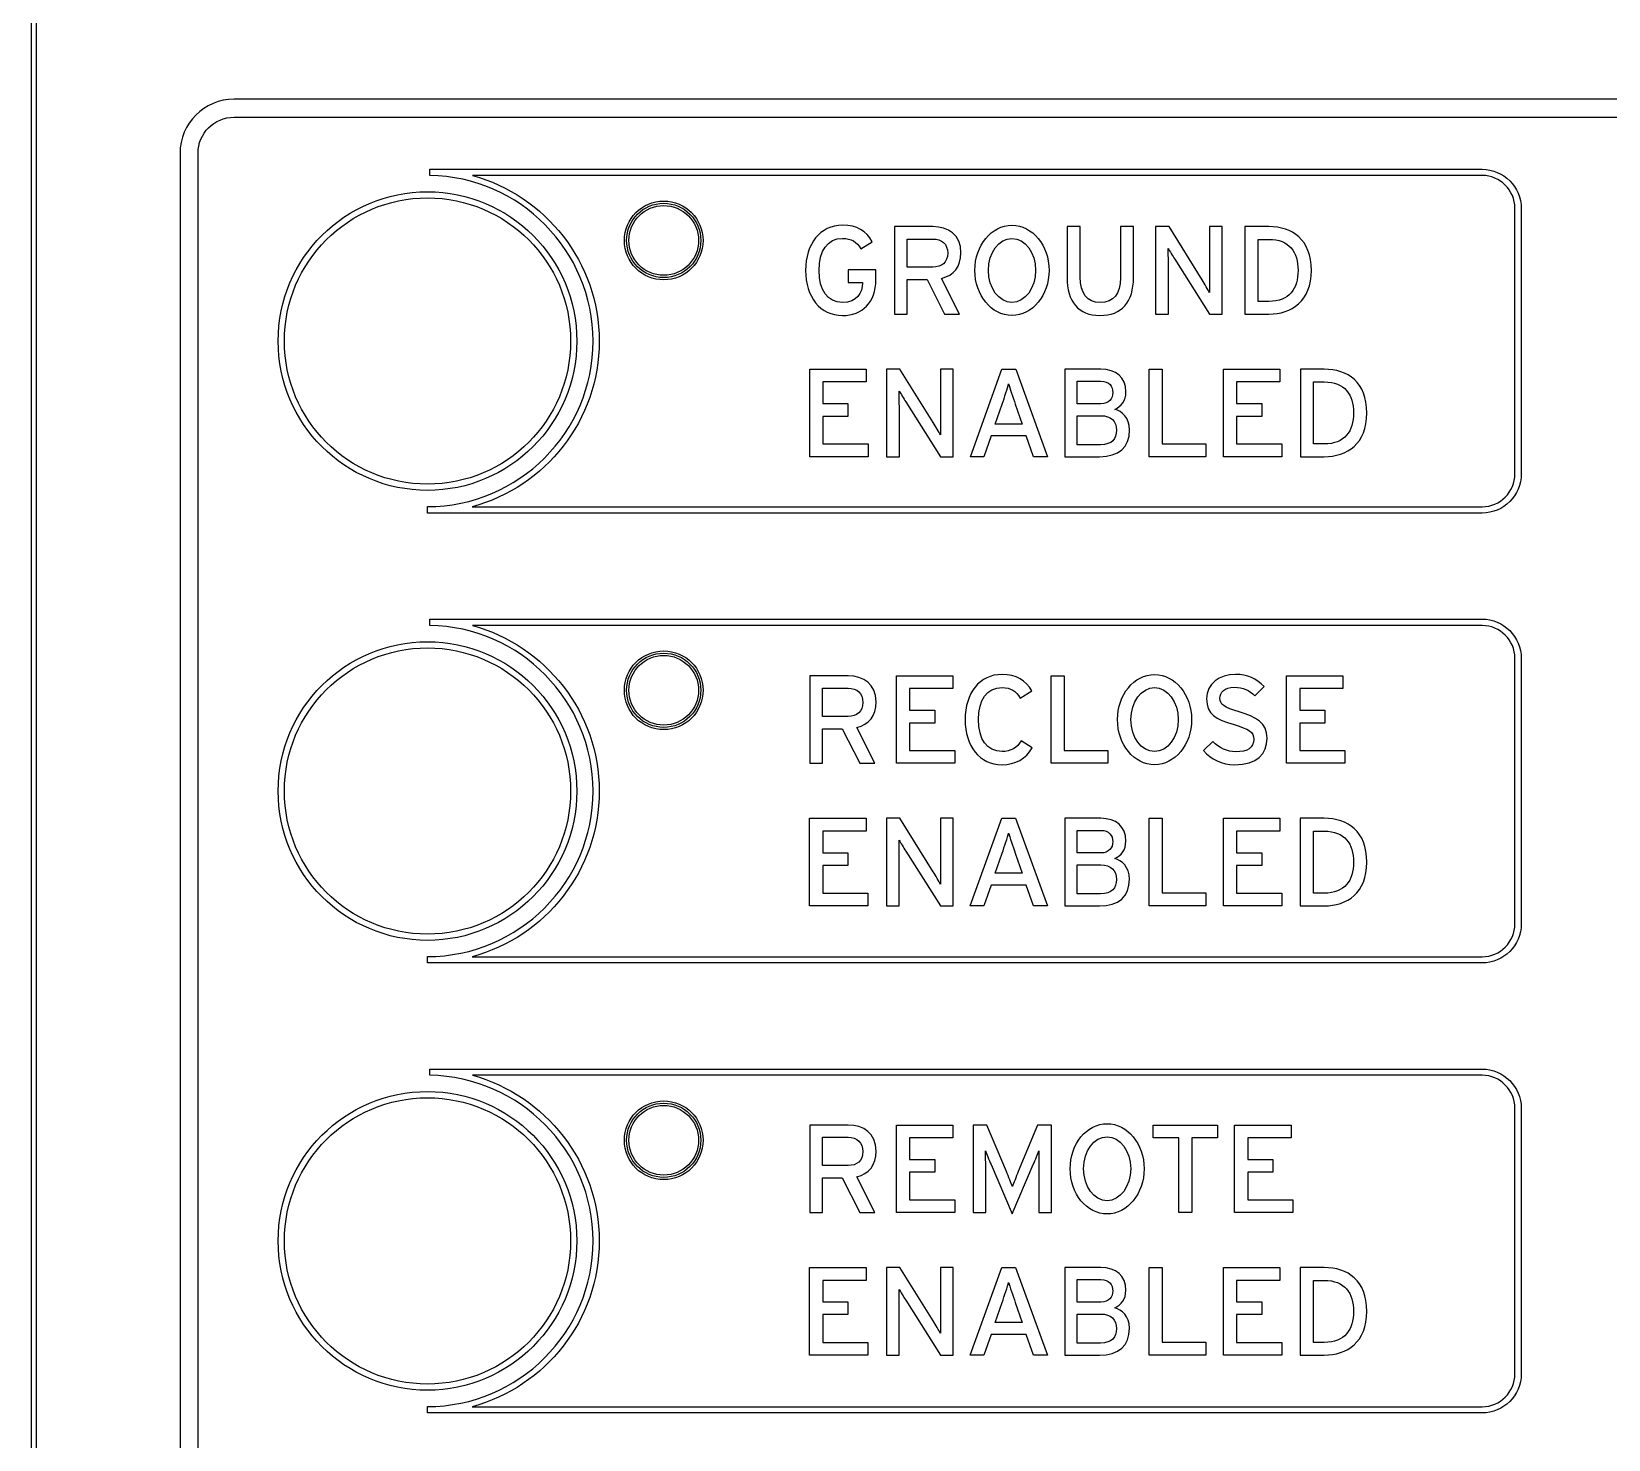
# Model space of a CAD drawing. Extents: x 5.5 to 12.5, y 5.1 to 18.5.
# Drawn here: x 5.5 to 9.005, y 8.253 to 11.382 of the extents above; entities that cross this region are included whole.
import ezdxf

# ---------------------------------------------------------------- set-up
doc = ezdxf.new("R2010")
doc.units = 0
doc.header["$MEASUREMENT"] = 0
doc.layers.get('0').update_dxf_attribs({"linetype": 'CONTINUOUS'})

# ---------------------------------------------------------------- blocks, each defined once
blk = doc.blocks.new('AI9-BLK20')
at = {"color": 7}
for centre, major_axis, ratio in [((-0.0997, 0), (0, -0.1003), 0.821306), ((-0.0997, -0.0002), (0, 0.0711), 0.738503)]:
    blk.add_ellipse(centre, major_axis=major_axis, ratio=ratio, dxfattribs=at)
for points, knots in [([(-0.4761, -0.1003), (-0.5264, -0.1003), (-0.5584, -0.0589), (-0.5584, 0), (-0.5584, 0.0589), (-0.5264, 0.1003), (-0.4761, 0.1003), (-0.4446, 0.1003), (-0.4234, 0.0875), (-0.4101, 0.0637), (-0.4101, 0.0637), (-0.4356, 0.0479), (-0.4356, 0.0479), (-0.4456, 0.0637), (-0.4561, 0.071), (-0.4761, 0.071), (-0.51, 0.071), (-0.5286, 0.0434), (-0.5286, 0), (-0.5286, -0.0438), (-0.51, -0.0713), (-0.4761, -0.0713), (-0.4446, -0.0713), (-0.432, -0.0503), (-0.432, -0.0276), (-0.432, -0.0276), (-0.432, -0.0269), (-0.432, -0.0269), (-0.432, -0.0269), (-0.4637, -0.0269), (-0.4637, -0.0269), (-0.4637, -0.0269), (-0.4637, 0.0014), (-0.4637, 0.0014), (-0.4637, 0.0014), (-0.4022, 0.0014), (-0.4022, 0.0014), (-0.4022, 0.0014), (-0.4022, -0.021), (-0.4022, -0.021), (-0.4022, -0.0713), (-0.4329, -0.1003), (-0.4761, -0.1003)], [0, 0, 0, 0, 1, 1, 1, 2, 2, 2, 3, 3, 3, 4, 4, 4, 5, 5, 5, 6, 6, 6, 7, 7, 7, 8, 8, 8, 9, 9, 9, 10, 10, 10, 11, 11, 11, 12, 12, 12, 13, 13, 13, 14, 14, 14, 14]), ([(-0.256, -0.0179), (-0.256, -0.0179), (-0.2162, -0.0972), (-0.2162, -0.0972), (-0.2162, -0.0972), (-0.2498, -0.0972), (-0.2498, -0.0972), (-0.2498, -0.0972), (-0.2884, -0.0203), (-0.2884, -0.0203), (-0.2884, -0.0203), (-0.3323, -0.0203), (-0.3323, -0.0203), (-0.3323, -0.0203), (-0.3323, -0.0972), (-0.3323, -0.0972), (-0.3323, -0.0972), (-0.3609, -0.0972), (-0.3609, -0.0972), (-0.3609, -0.0972), (-0.3609, 0.0972), (-0.3609, 0.0972), (-0.3609, 0.0972), (-0.2756, 0.0972), (-0.2756, 0.0972), (-0.2417, 0.0972), (-0.2131, 0.0792), (-0.2131, 0.0393), (-0.2131, 0.0079), (-0.2294, -0.011), (-0.256, -0.0179)], [0, 0, 0, 0, 1, 1, 1, 2, 2, 2, 3, 3, 3, 4, 4, 4, 5, 5, 5, 6, 6, 6, 7, 7, 7, 8, 8, 8, 9, 9, 9, 10, 10, 10, 10]), ([(0.0958, -0.1003), (0.0477, -0.1003), (0.0227, -0.0692), (0.0227, -0.0155), (0.0227, -0.0155), (0.0227, 0.0972), (0.0227, 0.0972), (0.0227, 0.0972), (0.0518, 0.0972), (0.0518, 0.0972), (0.0518, 0.0972), (0.0518, -0.0148), (0.0518, -0.0148), (0.0518, -0.0513), (0.0672, -0.0713), (0.0963, -0.0713), (0.127, -0.0713), (0.1412, -0.0524), (0.1412, -0.0169), (0.1412, -0.0169), (0.1412, 0.0972), (0.1412, 0.0972), (0.1412, 0.0972), (0.1705, 0.0972), (0.1705, 0.0972), (0.1705, 0.0972), (0.1705, -0.0162), (0.1705, -0.0162), (0.1705, -0.0706), (0.1442, -0.1003), (0.0958, -0.1003)], [0, 0, 0, 0, 1, 1, 1, 2, 2, 2, 3, 3, 3, 4, 4, 4, 5, 5, 5, 6, 6, 6, 7, 7, 7, 8, 8, 8, 9, 9, 9, 10, 10, 10, 10]), ([(0.3397, -0.0972), (0.3397, -0.0972), (0.2622, 0.0248), (0.2622, 0.0248), (0.2573, 0.032), (0.2508, 0.0434), (0.2477, 0.0486), (0.2477, 0.0413), (0.248, 0.0145), (0.248, 0.0034), (0.248, 0.0034), (0.248, -0.0972), (0.248, -0.0972), (0.248, -0.0972), (0.2196, -0.0972), (0.2196, -0.0972), (0.2196, -0.0972), (0.2196, 0.0972), (0.2196, 0.0972), (0.2196, 0.0972), (0.2494, 0.0972), (0.2494, 0.0972), (0.2494, 0.0972), (0.3233, -0.0214), (0.3233, -0.0214), (0.3283, -0.0296), (0.3366, -0.0441), (0.3393, -0.0489), (0.3393, -0.0417), (0.3392, -0.0138), (0.3392, -0.0031), (0.3392, -0.0031), (0.3392, 0.0972), (0.3392, 0.0972), (0.3392, 0.0972), (0.3674, 0.0972), (0.3674, 0.0972), (0.3674, 0.0972), (0.3674, -0.0972), (0.3674, -0.0972), (0.3674, -0.0972), (0.3397, -0.0972), (0.3397, -0.0972)], [0, 0, 0, 0, 1, 1, 1, 2, 2, 2, 3, 3, 3, 4, 4, 4, 5, 5, 5, 6, 6, 6, 7, 7, 7, 8, 8, 8, 9, 9, 9, 10, 10, 10, 11, 11, 11, 12, 12, 12, 13, 13, 13, 14, 14, 14, 14]), ([(0.4711, -0.0972), (0.4711, -0.0972), (0.4181, -0.0972), (0.4181, -0.0972), (0.4181, -0.0972), (0.4181, 0.0972), (0.4181, 0.0972), (0.4181, 0.0972), (0.4711, 0.0972), (0.4711, 0.0972), (0.5233, 0.0972), (0.5657, 0.0686), (0.5657, 0), (0.5657, -0.0686), (0.5219, -0.0972), (0.4711, -0.0972)], [0, 0, 0, 0, 1, 1, 1, 2, 2, 2, 3, 3, 3, 4, 4, 4, 5, 5, 5, 5]), ([(-0.2756, 0.0696), (-0.2756, 0.0696), (-0.3323, 0.0696), (-0.3323, 0.0696), (-0.3323, 0.0696), (-0.3323, 0.0072), (-0.3323, 0.0072), (-0.3323, 0.0072), (-0.2756, 0.0072), (-0.2756, 0.0072), (-0.2561, 0.0072), (-0.2425, 0.0172), (-0.2425, 0.0382), (-0.2425, 0.0586), (-0.256, 0.0696), (-0.2756, 0.0696)], [0, 0, 0, 0, 1, 1, 1, 2, 2, 2, 3, 3, 3, 4, 4, 4, 5, 5, 5, 5]), ([(0.4711, 0.0689), (0.4711, 0.0689), (0.4472, 0.0689), (0.4472, 0.0689), (0.4472, 0.0689), (0.4472, -0.0689), (0.4472, -0.0689), (0.4472, -0.0689), (0.4711, -0.0689), (0.4711, -0.0689), (0.5171, -0.0689), (0.5361, -0.041), (0.5361, 0), (0.5361, 0.0407), (0.5171, 0.0689), (0.4711, 0.0689)], [0, 0, 0, 0, 1, 1, 1, 2, 2, 2, 3, 3, 3, 4, 4, 4, 5, 5, 5, 5])]:
    blk.add_open_spline(points, degree=3, knots=knots, dxfattribs=at)
blk = doc.blocks.new('AI9-BLK19')
at = {"color": 7}
for points in [[(-0.4019, -0.0972), (-0.4019, 0.0972), (-0.2766, 0.0972), (-0.2766, 0.0689), (-0.3728, 0.0689), (-0.3728, 0.0207), (-0.3169, 0.0207), (-0.3169, -0.0076), (-0.3728, -0.0076), (-0.3728, -0.0689), (-0.2725, -0.0689), (-0.2725, -0.0972)], [(-0.0584, -0.0972), (-0.0584, 0.0972), (-0.0291, 0.0972), (-0.0291, -0.0686), (0.0679, -0.0686), (0.0679, -0.0972)], [(0.4653, -0.0972), (0.4653, 0.0972), (0.5905, 0.0972), (0.5905, 0.0689), (0.4944, 0.0689), (0.4944, 0.0207), (0.5504, 0.0207), (0.5504, -0.0076), (0.4944, -0.0076), (0.4944, -0.0689), (0.5948, -0.0689), (0.5948, -0.0972)]]:
    blk.add_lwpolyline(points, close=True, dxfattribs=at)
for major_axis, ratio in [((0, -0.1003), 0.821306), ((0, 0.071), 0.740291)]:
    blk.add_ellipse((0.1717, 0), major_axis=major_axis, ratio=ratio, dxfattribs=at)
for points, knots in [([(-0.4897, -0.0179), (-0.4897, -0.0179), (-0.4499, -0.0972), (-0.4499, -0.0972), (-0.4499, -0.0972), (-0.4835, -0.0972), (-0.4835, -0.0972), (-0.4835, -0.0972), (-0.5223, -0.0203), (-0.5223, -0.0203), (-0.5223, -0.0203), (-0.566, -0.0203), (-0.566, -0.0203), (-0.566, -0.0203), (-0.566, -0.0972), (-0.566, -0.0972), (-0.566, -0.0972), (-0.5948, -0.0972), (-0.5948, -0.0972), (-0.5948, -0.0972), (-0.5948, 0.0972), (-0.5948, 0.0972), (-0.5948, 0.0972), (-0.5094, 0.0972), (-0.5094, 0.0972), (-0.4756, 0.0972), (-0.447, 0.0792), (-0.447, 0.0393), (-0.447, 0.0079), (-0.4634, -0.011), (-0.4897, -0.0179)], [0, 0, 0, 0, 1, 1, 1, 2, 2, 2, 3, 3, 3, 4, 4, 4, 5, 5, 5, 6, 6, 6, 7, 7, 7, 8, 8, 8, 9, 9, 9, 10, 10, 10, 10]), ([(-0.1673, -0.1003), (-0.2176, -0.1003), (-0.2494, -0.0589), (-0.2494, 0), (-0.2494, 0.0589), (-0.2176, 0.1003), (-0.1673, 0.1003), (-0.1356, 0.1003), (-0.1144, 0.0875), (-0.1011, 0.0637), (-0.1011, 0.0637), (-0.127, 0.0479), (-0.127, 0.0479), (-0.1369, 0.0637), (-0.1473, 0.071), (-0.1673, 0.071), (-0.201, 0.071), (-0.2195, 0.0438), (-0.2195, 0), (-0.2195, -0.0438), (-0.201, -0.071), (-0.1673, -0.071), (-0.1469, -0.071), (-0.1344, -0.0627), (-0.1244, -0.0469), (-0.1244, -0.0469), (-0.1003, -0.063), (-0.1003, -0.063), (-0.1142, -0.0868), (-0.1378, -0.1003), (-0.1673, -0.1003)], [0, 0, 0, 0, 1, 1, 1, 2, 2, 2, 3, 3, 3, 4, 4, 4, 5, 5, 5, 6, 6, 6, 7, 7, 7, 8, 8, 8, 9, 9, 9, 10, 10, 10, 10]), ([(0.3497, -0.1003), (0.3214, -0.1003), (0.297, -0.0882), (0.2806, -0.0689), (0.2806, -0.0689), (0.3014, -0.0486), (0.3014, -0.0486), (0.3144, -0.0627), (0.3337, -0.0717), (0.3519, -0.0717), (0.3791, -0.0717), (0.3922, -0.0624), (0.3922, -0.0434), (0.3922, -0.0282), (0.3809, -0.0207), (0.3483, -0.011), (0.3073, 0.001), (0.2875, 0.0114), (0.2875, 0.0462), (0.2875, 0.0796), (0.3159, 0.1003), (0.3517, 0.1003), (0.3781, 0.1003), (0.3981, 0.0906), (0.4153, 0.0737), (0.4153, 0.0737), (0.3948, 0.0531), (0.3948, 0.0531), (0.3826, 0.0655), (0.3686, 0.0717), (0.3495, 0.0717), (0.3266, 0.0717), (0.3169, 0.0606), (0.3169, 0.0475), (0.3169, 0.0338), (0.3259, 0.0272), (0.3595, 0.0172), (0.3977, 0.0055), (0.4217, -0.0065), (0.4217, -0.0413), (0.4217, -0.0765), (0.3995, -0.1003), (0.3497, -0.1003)], [0, 0, 0, 0, 1, 1, 1, 2, 2, 2, 3, 3, 3, 4, 4, 4, 5, 5, 5, 6, 6, 6, 7, 7, 7, 8, 8, 8, 9, 9, 9, 10, 10, 10, 11, 11, 11, 12, 12, 12, 13, 13, 13, 14, 14, 14, 14]), ([(-0.5094, 0.0696), (-0.5094, 0.0696), (-0.566, 0.0696), (-0.566, 0.0696), (-0.566, 0.0696), (-0.566, 0.0072), (-0.566, 0.0072), (-0.566, 0.0072), (-0.5094, 0.0072), (-0.5094, 0.0072), (-0.4901, 0.0072), (-0.4765, 0.0172), (-0.4765, 0.0382), (-0.4765, 0.0586), (-0.4897, 0.0696), (-0.5094, 0.0696)], [0, 0, 0, 0, 1, 1, 1, 2, 2, 2, 3, 3, 3, 4, 4, 4, 5, 5, 5, 5])]:
    blk.add_open_spline(points, degree=3, knots=knots, dxfattribs=at)
blk = doc.blocks.new('AI9-BLK18')
at = {"color": 7}
for points in [[(-0.6012, -0.0972), (-0.6012, 0.0972), (-0.4758, 0.0972), (-0.4758, 0.0689), (-0.5719, 0.0689), (-0.5719, 0.021), (-0.5161, 0.021), (-0.5161, -0.0076), (-0.5719, -0.0076), (-0.5719, -0.0689), (-0.4716, -0.0689), (-0.4716, -0.0972)], [(-0.1035, -0.0972), (-0.1201, -0.051), (-0.1977, -0.051), (-0.2139, -0.0972), (-0.2441, -0.0972), (-0.1741, 0.0972), (-0.1433, 0.0972), (-0.0725, -0.0972)], [(0.1533, -0.0972), (0.1533, 0.0972), (0.1826, 0.0972), (0.1826, -0.0686), (0.2794, -0.0686), (0.2794, -0.0972)], [(0.3187, -0.0972), (0.3187, 0.0972), (0.4439, 0.0972), (0.4439, 0.0689), (0.3478, 0.0689), (0.3478, 0.021), (0.4036, 0.021), (0.4036, -0.0076), (0.3478, -0.0076), (0.3478, -0.0689), (0.448, -0.0689), (0.448, -0.0972)]]:
    blk.add_lwpolyline(points, close=True, dxfattribs=at)
for points, knots in [([(-0.3102, -0.0972), (-0.3102, -0.0972), (-0.3877, 0.0248), (-0.3877, 0.0248), (-0.3924, 0.032), (-0.3991, 0.0438), (-0.4022, 0.0486), (-0.4022, 0.0413), (-0.4019, 0.0145), (-0.4019, 0.0038), (-0.4019, 0.0038), (-0.4019, -0.0972), (-0.4019, -0.0972), (-0.4019, -0.0972), (-0.4303, -0.0972), (-0.4303, -0.0972), (-0.4303, -0.0972), (-0.4303, 0.0972), (-0.4303, 0.0972), (-0.4303, 0.0972), (-0.4005, 0.0972), (-0.4005, 0.0972), (-0.4005, 0.0972), (-0.3266, -0.0214), (-0.3266, -0.0214), (-0.3216, -0.0293), (-0.3133, -0.0438), (-0.3106, -0.0489), (-0.3106, -0.0417), (-0.3107, -0.0138), (-0.3107, -0.0031), (-0.3107, -0.0031), (-0.3107, 0.0972), (-0.3107, 0.0972), (-0.3107, 0.0972), (-0.2825, 0.0972), (-0.2825, 0.0972), (-0.2825, 0.0972), (-0.2825, -0.0972), (-0.2825, -0.0972), (-0.2825, -0.0972), (-0.3102, -0.0972), (-0.3102, -0.0972)], [0, 0, 0, 0, 1, 1, 1, 2, 2, 2, 3, 3, 3, 4, 4, 4, 5, 5, 5, 6, 6, 6, 7, 7, 7, 8, 8, 8, 9, 9, 9, 10, 10, 10, 11, 11, 11, 12, 12, 12, 13, 13, 13, 14, 14, 14, 14]), ([(0.0431, -0.0972), (0.0431, -0.0972), (-0.0341, -0.0972), (-0.0341, -0.0972), (-0.0341, -0.0972), (-0.0341, 0.0972), (-0.0341, 0.0972), (-0.0341, 0.0972), (0.0458, 0.0972), (0.0458, 0.0972), (0.0798, 0.0972), (0.1016, 0.0796), (0.1016, 0.0469), (0.1016, 0.0269), (0.0911, 0.0148), (0.077, 0.0079), (0.0922, 0.0038), (0.1097, -0.0107), (0.1097, -0.0376), (0.1097, -0.0768), (0.0856, -0.0972), (0.0431, -0.0972)], [0, 0, 0, 0, 1, 1, 1, 2, 2, 2, 3, 3, 3, 4, 4, 4, 5, 5, 5, 6, 6, 6, 7, 7, 7, 7]), ([(0.0456, 0.0706), (0.0456, 0.0706), (-0.0067, 0.0706), (-0.0067, 0.0706), (-0.0067, 0.0706), (-0.0067, 0.0203), (-0.0067, 0.0203), (-0.0067, 0.0203), (0.0456, 0.0203), (0.0456, 0.0203), (0.0648, 0.0203), (0.0725, 0.0324), (0.0725, 0.0451), (0.0725, 0.0596), (0.0649, 0.0706), (0.0456, 0.0706)], [0, 0, 0, 0, 1, 1, 1, 2, 2, 2, 3, 3, 3, 4, 4, 4, 5, 5, 5, 5]), ([(0.5424, -0.0972), (0.5424, -0.0972), (0.4894, -0.0972), (0.4894, -0.0972), (0.4894, -0.0972), (0.4894, 0.0972), (0.4894, 0.0972), (0.4894, 0.0972), (0.5424, 0.0972), (0.5424, 0.0972), (0.5948, 0.0972), (0.6372, 0.0686), (0.6372, 0), (0.6372, -0.0686), (0.5934, -0.0972), (0.5424, -0.0972)], [0, 0, 0, 0, 1, 1, 1, 2, 2, 2, 3, 3, 3, 4, 4, 4, 5, 5, 5, 5]), ([(-0.1443, 0.0196), (-0.1492, 0.0338), (-0.1569, 0.0562), (-0.1592, 0.0644), (-0.1614, 0.0562), (-0.1683, 0.0341), (-0.1733, 0.0196), (-0.1733, 0.0196), (-0.1888, -0.0248), (-0.1888, -0.0248), (-0.1888, -0.0248), (-0.1288, -0.0248), (-0.1288, -0.0248), (-0.1288, -0.0248), (-0.1443, 0.0196), (-0.1443, 0.0196)], [0, 0, 0, 0, 1, 1, 1, 2, 2, 2, 3, 3, 3, 4, 4, 4, 5, 5, 5, 5]), ([(0.5424, 0.0689), (0.5424, 0.0689), (0.5187, 0.0689), (0.5187, 0.0689), (0.5187, 0.0689), (0.5187, -0.0689), (0.5187, -0.0689), (0.5187, -0.0689), (0.5424, -0.0689), (0.5424, -0.0689), (0.5886, -0.0689), (0.6075, -0.0407), (0.6075, 0), (0.6075, 0.041), (0.5886, 0.0689), (0.5424, 0.0689)], [0, 0, 0, 0, 1, 1, 1, 2, 2, 2, 3, 3, 3, 4, 4, 4, 5, 5, 5, 5]), ([(0.0462, -0.0062), (0.0462, -0.0062), (-0.0067, -0.0062), (-0.0067, -0.0062), (-0.0067, -0.0062), (-0.0067, -0.0706), (-0.0067, -0.0706), (-0.0067, -0.0706), (0.0453, -0.0706), (0.0453, -0.0706), (0.0711, -0.0706), (0.0806, -0.0575), (0.0806, -0.0382), (0.0806, -0.0183), (0.068, -0.0062), (0.0462, -0.0062)], [0, 0, 0, 0, 1, 1, 1, 2, 2, 2, 3, 3, 3, 4, 4, 4, 5, 5, 5, 5])]:
    blk.add_open_spline(points, degree=3, knots=knots, dxfattribs=at)
blk = doc.blocks.new('AI9-BLK17')
at = {"color": 7}
for points in [[(-0.6013, -0.0973), (-0.6013, 0.0973), (-0.4759, 0.0973), (-0.4759, 0.0687), (-0.572, 0.0687), (-0.572, 0.0208), (-0.5162, 0.0208), (-0.5162, -0.0074), (-0.572, -0.0074), (-0.572, -0.0691), (-0.4717, -0.0691), (-0.4717, -0.0973)], [(-0.1036, -0.0973), (-0.1201, -0.0512), (-0.1978, -0.0512), (-0.214, -0.0973), (-0.2442, -0.0973), (-0.1742, 0.0973), (-0.1434, 0.0973), (-0.0726, -0.0973)], [(0.1532, -0.0973), (0.1532, 0.0973), (0.1825, 0.0973), (0.1825, -0.0687), (0.2793, -0.0687), (0.2793, -0.0973)], [(0.3186, -0.0973), (0.3186, 0.0973), (0.4438, 0.0973), (0.4438, 0.0687), (0.3477, 0.0687), (0.3477, 0.0208), (0.4035, 0.0208), (0.4035, -0.0074), (0.3477, -0.0074), (0.3477, -0.0691), (0.4479, -0.0691), (0.4479, -0.0973)]]:
    blk.add_lwpolyline(points, close=True, dxfattribs=at)
for points, knots in [([(-0.3103, -0.0973), (-0.3103, -0.0973), (-0.3878, 0.0246), (-0.3878, 0.0246), (-0.3925, 0.0319), (-0.3992, 0.0436), (-0.4023, 0.0484), (-0.4023, 0.0412), (-0.402, 0.0143), (-0.402, 0.0036), (-0.402, 0.0036), (-0.402, -0.0973), (-0.402, -0.0973), (-0.402, -0.0973), (-0.4304, -0.0973), (-0.4304, -0.0973), (-0.4304, -0.0973), (-0.4304, 0.0973), (-0.4304, 0.0973), (-0.4304, 0.0973), (-0.4006, 0.0973), (-0.4006, 0.0973), (-0.4006, 0.0973), (-0.3267, -0.0215), (-0.3267, -0.0215), (-0.3217, -0.0295), (-0.3134, -0.0439), (-0.3107, -0.0491), (-0.3107, -0.0419), (-0.3108, -0.014), (-0.3108, -0.0033), (-0.3108, -0.0033), (-0.3108, 0.0973), (-0.3108, 0.0973), (-0.3108, 0.0973), (-0.2826, 0.0973), (-0.2826, 0.0973), (-0.2826, 0.0973), (-0.2826, -0.0973), (-0.2826, -0.0973), (-0.2826, -0.0973), (-0.3103, -0.0973), (-0.3103, -0.0973)], [0, 0, 0, 0, 1, 1, 1, 2, 2, 2, 3, 3, 3, 4, 4, 4, 5, 5, 5, 6, 6, 6, 7, 7, 7, 8, 8, 8, 9, 9, 9, 10, 10, 10, 11, 11, 11, 12, 12, 12, 13, 13, 13, 14, 14, 14, 14]), ([(0.043, -0.0973), (0.043, -0.0973), (-0.0342, -0.0973), (-0.0342, -0.0973), (-0.0342, -0.0973), (-0.0342, 0.0973), (-0.0342, 0.0973), (-0.0342, 0.0973), (0.0457, 0.0973), (0.0457, 0.0973), (0.0797, 0.0973), (0.1015, 0.0794), (0.1015, 0.0467), (0.1015, 0.027), (0.091, 0.0146), (0.0769, 0.0078), (0.0921, 0.0036), (0.1096, -0.0105), (0.1096, -0.0377), (0.1096, -0.077), (0.0855, -0.0973), (0.043, -0.0973)], [0, 0, 0, 0, 1, 1, 1, 2, 2, 2, 3, 3, 3, 4, 4, 4, 5, 5, 5, 6, 6, 6, 7, 7, 7, 7]), ([(0.0456, 0.0705), (0.0456, 0.0705), (-0.0068, 0.0705), (-0.0068, 0.0705), (-0.0068, 0.0705), (-0.0068, 0.0202), (-0.0068, 0.0202), (-0.0068, 0.0202), (0.0456, 0.0202), (0.0456, 0.0202), (0.0647, 0.0202), (0.0724, 0.0322), (0.0724, 0.045), (0.0724, 0.0594), (0.0649, 0.0705), (0.0456, 0.0705)], [0, 0, 0, 0, 1, 1, 1, 2, 2, 2, 3, 3, 3, 4, 4, 4, 5, 5, 5, 5]), ([(0.5423, -0.0973), (0.5423, -0.0973), (0.4893, -0.0973), (0.4893, -0.0973), (0.4893, -0.0973), (0.4893, 0.0973), (0.4893, 0.0973), (0.4893, 0.0973), (0.5423, 0.0973), (0.5423, 0.0973), (0.5947, 0.0973), (0.6371, 0.0684), (0.6371, -0.0002), (0.6371, -0.0687), (0.5933, -0.0973), (0.5423, -0.0973)], [0, 0, 0, 0, 1, 1, 1, 2, 2, 2, 3, 3, 3, 4, 4, 4, 5, 5, 5, 5]), ([(-0.1444, 0.0198), (-0.1493, 0.0336), (-0.157, 0.056), (-0.1592, 0.0643), (-0.1615, 0.056), (-0.1684, 0.0339), (-0.1734, 0.0195), (-0.1734, 0.0195), (-0.1889, -0.025), (-0.1889, -0.025), (-0.1889, -0.025), (-0.1289, -0.025), (-0.1289, -0.025), (-0.1289, -0.025), (-0.1444, 0.0198), (-0.1444, 0.0198)], [0, 0, 0, 0, 1, 1, 1, 2, 2, 2, 3, 3, 3, 4, 4, 4, 5, 5, 5, 5]), ([(0.5423, 0.0687), (0.5423, 0.0687), (0.5186, 0.0687), (0.5186, 0.0687), (0.5186, 0.0687), (0.5186, -0.0691), (0.5186, -0.0691), (0.5186, -0.0691), (0.5423, -0.0691), (0.5423, -0.0691), (0.5885, -0.0691), (0.6075, -0.0408), (0.6075, -0.0002), (0.6075, 0.0408), (0.5885, 0.0687), (0.5423, 0.0687)], [0, 0, 0, 0, 1, 1, 1, 2, 2, 2, 3, 3, 3, 4, 4, 4, 5, 5, 5, 5]), ([(0.0461, -0.006), (0.0461, -0.006), (-0.0068, -0.006), (-0.0068, -0.006), (-0.0068, -0.006), (-0.0068, -0.0705), (-0.0068, -0.0705), (-0.0068, -0.0705), (0.0452, -0.0705), (0.0452, -0.0705), (0.0711, -0.0705), (0.0805, -0.0577), (0.0805, -0.0384), (0.0805, -0.0184), (0.068, -0.006), (0.0461, -0.006)], [0, 0, 0, 0, 1, 1, 1, 2, 2, 2, 3, 3, 3, 4, 4, 4, 5, 5, 5, 5])]:
    blk.add_open_spline(points, degree=3, knots=knots, dxfattribs=at)
blk = doc.blocks.new('AI9-BLK16')
at = {"color": 7}
for points in [[(-0.6013, -0.0973), (-0.6013, 0.0973), (-0.4759, 0.0973), (-0.4759, 0.0687), (-0.572, 0.0687), (-0.572, 0.0208), (-0.5162, 0.0208), (-0.5162, -0.0074), (-0.572, -0.0074), (-0.572, -0.0691), (-0.4717, -0.0691), (-0.4717, -0.0973)], [(-0.1036, -0.0973), (-0.1201, -0.0512), (-0.1978, -0.0512), (-0.214, -0.0973), (-0.2442, -0.0973), (-0.1742, 0.0973), (-0.1434, 0.0973), (-0.0726, -0.0973)], [(0.1532, -0.0973), (0.1532, 0.0973), (0.1825, 0.0973), (0.1825, -0.0687), (0.2793, -0.0687), (0.2793, -0.0973)], [(0.3186, -0.0973), (0.3186, 0.0973), (0.4438, 0.0973), (0.4438, 0.0687), (0.3477, 0.0687), (0.3477, 0.0208), (0.4035, 0.0208), (0.4035, -0.0074), (0.3477, -0.0074), (0.3477, -0.0691), (0.4479, -0.0691), (0.4479, -0.0973)]]:
    blk.add_lwpolyline(points, close=True, dxfattribs=at)
for points, knots in [([(-0.3103, -0.0973), (-0.3103, -0.0973), (-0.3878, 0.0246), (-0.3878, 0.0246), (-0.3925, 0.0319), (-0.3992, 0.0436), (-0.4023, 0.0487), (-0.4023, 0.0415), (-0.402, 0.0143), (-0.402, 0.0036), (-0.402, 0.0036), (-0.402, -0.0973), (-0.402, -0.0973), (-0.402, -0.0973), (-0.4304, -0.0973), (-0.4304, -0.0973), (-0.4304, -0.0973), (-0.4304, 0.0973), (-0.4304, 0.0973), (-0.4304, 0.0973), (-0.4006, 0.0973), (-0.4006, 0.0973), (-0.4006, 0.0973), (-0.3267, -0.0215), (-0.3267, -0.0215), (-0.3217, -0.0295), (-0.3134, -0.0439), (-0.3107, -0.0487), (-0.3107, -0.0415), (-0.3108, -0.014), (-0.3108, -0.0029), (-0.3108, -0.0029), (-0.3108, 0.0973), (-0.3108, 0.0973), (-0.3108, 0.0973), (-0.2826, 0.0973), (-0.2826, 0.0973), (-0.2826, 0.0973), (-0.2826, -0.0973), (-0.2826, -0.0973), (-0.2826, -0.0973), (-0.3103, -0.0973), (-0.3103, -0.0973)], [0, 0, 0, 0, 1, 1, 1, 2, 2, 2, 3, 3, 3, 4, 4, 4, 5, 5, 5, 6, 6, 6, 7, 7, 7, 8, 8, 8, 9, 9, 9, 10, 10, 10, 11, 11, 11, 12, 12, 12, 13, 13, 13, 14, 14, 14, 14]), ([(0.043, -0.0973), (0.043, -0.0973), (-0.0342, -0.0973), (-0.0342, -0.0973), (-0.0342, -0.0973), (-0.0342, 0.0973), (-0.0342, 0.0973), (-0.0342, 0.0973), (0.0457, 0.0973), (0.0457, 0.0973), (0.0797, 0.0973), (0.1015, 0.0794), (0.1015, 0.0467), (0.1015, 0.027), (0.091, 0.0146), (0.0769, 0.0078), (0.0921, 0.0036), (0.1096, -0.0105), (0.1096, -0.0374), (0.1096, -0.077), (0.0855, -0.0973), (0.043, -0.0973)], [0, 0, 0, 0, 1, 1, 1, 2, 2, 2, 3, 3, 3, 4, 4, 4, 5, 5, 5, 6, 6, 6, 7, 7, 7, 7]), ([(0.0456, 0.0705), (0.0456, 0.0705), (-0.0068, 0.0705), (-0.0068, 0.0705), (-0.0068, 0.0705), (-0.0068, 0.0202), (-0.0068, 0.0202), (-0.0068, 0.0202), (0.0456, 0.0202), (0.0456, 0.0202), (0.0647, 0.0202), (0.0724, 0.0322), (0.0724, 0.045), (0.0724, 0.0594), (0.0649, 0.0705), (0.0456, 0.0705)], [0, 0, 0, 0, 1, 1, 1, 2, 2, 2, 3, 3, 3, 4, 4, 4, 5, 5, 5, 5]), ([(0.5423, -0.0973), (0.5423, -0.0973), (0.4893, -0.0973), (0.4893, -0.0973), (0.4893, -0.0973), (0.4893, 0.0973), (0.4893, 0.0973), (0.4893, 0.0973), (0.5423, 0.0973), (0.5423, 0.0973), (0.5947, 0.0973), (0.6371, 0.0687), (0.6371, -0.0002), (0.6371, -0.0687), (0.5933, -0.0973), (0.5423, -0.0973)], [0, 0, 0, 0, 1, 1, 1, 2, 2, 2, 3, 3, 3, 4, 4, 4, 5, 5, 5, 5]), ([(-0.1444, 0.0198), (-0.1493, 0.0336), (-0.157, 0.056), (-0.1592, 0.0643), (-0.1615, 0.056), (-0.1684, 0.0339), (-0.1734, 0.0195), (-0.1734, 0.0195), (-0.1889, -0.025), (-0.1889, -0.025), (-0.1889, -0.025), (-0.1289, -0.025), (-0.1289, -0.025), (-0.1289, -0.025), (-0.1444, 0.0198), (-0.1444, 0.0198)], [0, 0, 0, 0, 1, 1, 1, 2, 2, 2, 3, 3, 3, 4, 4, 4, 5, 5, 5, 5]), ([(0.5423, 0.0687), (0.5423, 0.0687), (0.5186, 0.0687), (0.5186, 0.0687), (0.5186, 0.0687), (0.5186, -0.0691), (0.5186, -0.0691), (0.5186, -0.0691), (0.5423, -0.0691), (0.5423, -0.0691), (0.5885, -0.0691), (0.6075, -0.0408), (0.6075, -0.0002), (0.6075, 0.0408), (0.5885, 0.0687), (0.5423, 0.0687)], [0, 0, 0, 0, 1, 1, 1, 2, 2, 2, 3, 3, 3, 4, 4, 4, 5, 5, 5, 5]), ([(0.0461, -0.006), (0.0461, -0.006), (-0.0068, -0.006), (-0.0068, -0.006), (-0.0068, -0.006), (-0.0068, -0.0705), (-0.0068, -0.0705), (-0.0068, -0.0705), (0.0452, -0.0705), (0.0452, -0.0705), (0.0711, -0.0705), (0.0805, -0.0574), (0.0805, -0.0384), (0.0805, -0.0184), (0.068, -0.006), (0.0461, -0.006)], [0, 0, 0, 0, 1, 1, 1, 2, 2, 2, 3, 3, 3, 4, 4, 4, 5, 5, 5, 5])]:
    blk.add_open_spline(points, degree=3, knots=knots, dxfattribs=at)
blk = doc.blocks.new('AI9-BLK15')
at = {"color": 7}
for points in [[(-0.3441, 0.0021), (-0.3441, 0.1964), (-0.2188, 0.1964), (-0.2188, 0.1681), (-0.315, 0.1681), (-0.315, 0.1202), (-0.2592, 0.1202), (-0.2592, 0.0916), (-0.315, 0.0916), (-0.315, 0.0303), (-0.2147, 0.0303), (-0.2147, 0.0021)], [(0.3126, 0.1678), (0.3126, 0.0021), (0.2833, 0.0021), (0.2833, 0.1678), (0.2268, 0.1678), (0.2268, 0.1964), (0.3692, 0.1964), (0.3692, 0.1678)], [(0.4075, 0.0021), (0.4075, 0.1964), (0.5329, 0.1964), (0.5329, 0.1681), (0.4368, 0.1681), (0.4368, 0.1202), (0.4926, 0.1202), (0.4926, 0.0916), (0.4368, 0.0916), (0.4368, 0.0303), (0.537, 0.0303), (0.537, 0.0021)]]:
    blk.add_lwpolyline(points, close=True, dxfattribs=at)
for centre, major_axis, ratio in [((0.1241, 0.0992), (0, -0.1003), 0.819588), ((0.1241, 0.0994), (0, 0.0711), 0.736081)]:
    blk.add_ellipse(centre, major_axis=major_axis, ratio=ratio, dxfattribs=at)
for points, knots in [([(-0.4319, 0.0816), (-0.4319, 0.0816), (-0.3921, 0.0021), (-0.3921, 0.0021), (-0.3921, 0.0021), (-0.4257, 0.0021), (-0.4257, 0.0021), (-0.4257, 0.0021), (-0.4645, 0.0789), (-0.4645, 0.0789), (-0.4645, 0.0789), (-0.5082, 0.0789), (-0.5082, 0.0789), (-0.5082, 0.0789), (-0.5082, 0.0021), (-0.5082, 0.0021), (-0.5082, 0.0021), (-0.537, 0.0021), (-0.537, 0.0021), (-0.537, 0.0021), (-0.537, 0.1964), (-0.537, 0.1964), (-0.537, 0.1964), (-0.4516, 0.1964), (-0.4516, 0.1964), (-0.4178, 0.1964), (-0.3892, 0.1785), (-0.3892, 0.1385), (-0.3892, 0.1075), (-0.4056, 0.0882), (-0.4319, 0.0816)], [0, 0, 0, 0, 1, 1, 1, 2, 2, 2, 3, 3, 3, 4, 4, 4, 5, 5, 5, 6, 6, 6, 7, 7, 7, 8, 8, 8, 9, 9, 9, 10, 10, 10, 10]), ([(-0.028, 0.0021), (-0.028, 0.0021), (-0.028, 0.1047), (-0.028, 0.1047), (-0.028, 0.1164), (-0.0278, 0.1333), (-0.0275, 0.1392), (-0.0297, 0.1333), (-0.0352, 0.1195), (-0.04, 0.1085), (-0.04, 0.1085), (-0.0872, -0.001), (-0.0872, -0.001), (-0.0872, -0.001), (-0.1339, 0.1085), (-0.1339, 0.1085), (-0.1386, 0.1195), (-0.1441, 0.1333), (-0.1463, 0.1392), (-0.1462, 0.1333), (-0.1458, 0.1164), (-0.1458, 0.1047), (-0.1458, 0.1047), (-0.1458, 0.0021), (-0.1458, 0.0021), (-0.1458, 0.0021), (-0.1734, 0.0021), (-0.1734, 0.0021), (-0.1734, 0.0021), (-0.1734, 0.1964), (-0.1734, 0.1964), (-0.1734, 0.1964), (-0.1432, 0.1964), (-0.1432, 0.1964), (-0.1432, 0.1964), (-0.0996, 0.093), (-0.0996, 0.093), (-0.095, 0.0816), (-0.0888, 0.0675), (-0.0864, 0.0596), (-0.0836, 0.0675), (-0.0781, 0.0816), (-0.0733, 0.093), (-0.0733, 0.093), (-0.0306, 0.1964), (-0.0306, 0.1964), (-0.0306, 0.1964), (0.0006, 0.1964), (0.0006, 0.1964), (0.0006, 0.1964), (0.0006, 0.0021), (0.0006, 0.0021), (0.0006, 0.0021), (-0.028, 0.0021), (-0.028, 0.0021)], [0, 0, 0, 0, 1, 1, 1, 2, 2, 2, 3, 3, 3, 4, 4, 4, 5, 5, 5, 6, 6, 6, 7, 7, 7, 8, 8, 8, 9, 9, 9, 10, 10, 10, 11, 11, 11, 12, 12, 12, 13, 13, 13, 14, 14, 14, 15, 15, 15, 16, 16, 16, 17, 17, 17, 18, 18, 18, 18]), ([(-0.4516, 0.1692), (-0.4516, 0.1692), (-0.5082, 0.1692), (-0.5082, 0.1692), (-0.5082, 0.1692), (-0.5082, 0.1065), (-0.5082, 0.1065), (-0.5082, 0.1065), (-0.4516, 0.1065), (-0.4516, 0.1065), (-0.4323, 0.1065), (-0.4187, 0.1164), (-0.4187, 0.1375), (-0.4187, 0.1578), (-0.4319, 0.1692), (-0.4516, 0.1692)], [0, 0, 0, 0, 1, 1, 1, 2, 2, 2, 3, 3, 3, 4, 4, 4, 5, 5, 5, 5])]:
    blk.add_open_spline(points, degree=3, knots=knots, dxfattribs=at)

msp = doc.modelspace()

# ---------------------------------------------------------------- linework, layer by layer
at = {"color": 7}
for centre, radius in [((6.3796, 10.6939), 0.3319), ((6.3797, 10.6939), 0.3181), ((6.9047, 10.9175), 0.0875), ((6.9047, 10.9175), 0.0825), ((6.9047, 10.9175), 0.0775), ((6.3796, 9.6938), 0.3319), ((6.3797, 9.6938), 0.3181), ((6.9047, 9.9177), 0.0875), ((6.9047, 9.9177), 0.0825), ((6.9047, 9.9177), 0.0775), ((6.3796, 8.694), 0.3319), ((6.3797, 8.694), 0.3181), ((6.9047, 8.9176), 0.0875), ((6.9047, 8.9176), 0.0825), ((6.9047, 8.9176), 0.0775)]:
    msp.add_circle(centre, radius, dxfattribs=at)
for points, knots in [([(5.8796, 18.4983), (5.6701, 18.4983), (5.4996, 18.3279), (5.4996, 18.1183), (5.4996, 18.1183), (5.4996, 5.8684), (5.4996, 5.8684), (5.4996, 5.6589), (5.6701, 5.4884), (5.8796, 5.4884), (5.8796, 5.4884), (12.1297, 5.4884), (12.1297, 5.4884), (12.3391, 5.4884), (12.5097, 5.6589), (12.5097, 5.8684), (12.5097, 5.8684), (12.5097, 18.1183), (12.5097, 18.1183), (12.5097, 18.3279), (12.3391, 18.4983), (12.1297, 18.4983), (12.1297, 18.4983), (5.8796, 18.4983), (5.8796, 18.4983)], [0, 0, 0, 0, 1, 1, 1, 2, 2, 2, 3, 3, 3, 4, 4, 4, 5, 5, 5, 6, 6, 6, 7, 7, 7, 8, 8, 8, 8]), ([(5.5096, 5.8684), (5.5096, 5.8684), (5.5096, 18.1183), (5.5096, 18.1183), (5.5096, 18.3224), (5.6756, 18.4883), (5.8796, 18.4883), (5.8796, 18.4883), (12.1297, 18.4883), (12.1297, 18.4883), (12.3336, 18.4883), (12.4997, 18.3224), (12.4997, 18.1183), (12.4997, 18.1183), (12.4997, 5.8684), (12.4997, 5.8684), (12.4997, 5.6644), (12.3336, 5.4984), (12.1297, 5.4984), (12.1297, 5.4984), (5.8796, 5.4984), (5.8796, 5.4984), (5.6756, 5.4984), (5.5096, 5.6644), (5.5096, 5.8684)], [0, 0, 0, 0, 1, 1, 1, 2, 2, 2, 3, 3, 3, 4, 4, 4, 5, 5, 5, 6, 6, 6, 7, 7, 7, 8, 8, 8, 8]), ([(5.9497, 6.1643), (5.8835, 6.1643), (5.8296, 6.2181), (5.8296, 6.2845), (5.8296, 6.2845), (5.8296, 11.1111), (5.8296, 11.1111), (5.8296, 11.1773), (5.8835, 11.2314), (5.9497, 11.2314), (5.9497, 11.2314), (12.0497, 11.2314), (12.0497, 11.2314), (12.1159, 11.2314), (12.1696, 11.1773), (12.1696, 11.1111), (12.1696, 11.1111), (12.1696, 6.2845), (12.1696, 6.2845), (12.1696, 6.2181), (12.1159, 6.1643), (12.0497, 6.1643), (12.0497, 6.1643), (5.9497, 6.1643), (5.9497, 6.1643)], [0, 0, 0, 0, 1, 1, 1, 2, 2, 2, 3, 3, 3, 4, 4, 4, 5, 5, 5, 6, 6, 6, 7, 7, 7, 8, 8, 8, 8]), ([(12.0497, 6.2043), (12.0938, 6.2043), (12.1297, 6.2401), (12.1297, 6.2845), (12.1297, 6.2845), (12.1297, 11.1111), (12.1297, 11.1111), (12.1297, 11.1556), (12.0938, 11.1914), (12.0497, 11.1914), (12.0497, 11.1914), (5.9497, 11.1914), (5.9497, 11.1914), (5.9054, 11.1914), (5.8696, 11.1556), (5.8696, 11.1111), (5.8696, 11.1111), (5.8696, 6.2845), (5.8696, 6.2845), (5.8696, 6.2401), (5.9054, 6.2043), (5.9497, 6.2043), (5.9497, 6.2043), (12.0497, 6.2043), (12.0497, 6.2043)], [0, 0, 0, 0, 1, 1, 1, 2, 2, 2, 3, 3, 3, 4, 4, 4, 5, 5, 5, 6, 6, 6, 7, 7, 7, 8, 8, 8, 8]), ([(6.3848, 11.0756), (6.3848, 11.0756), (6.3848, 11.0619), (6.3848, 11.0619), (6.585, 11.0591), (6.7477, 10.8941), (6.7477, 10.6939), (6.7477, 10.491), (6.5825, 10.326), (6.3796, 10.326), (6.3796, 10.326), (6.3796, 10.3115), (6.3796, 10.3115), (6.3796, 10.3115), (8.7237, 10.3115), (8.7237, 10.3115), (8.7716, 10.3115), (8.8107, 10.3508), (8.8107, 10.3987), (8.8107, 10.3987), (8.8107, 10.9888), (8.8107, 10.9888), (8.8107, 11.0367), (8.7716, 11.0756), (8.7237, 11.0756), (8.7237, 11.0756), (6.3848, 11.0756), (6.3848, 11.0756)], [0, 0, 0, 0, 1, 1, 1, 2, 2, 2, 3, 3, 3, 4, 4, 4, 5, 5, 5, 6, 6, 6, 7, 7, 7, 8, 8, 8, 9, 9, 9, 9]), ([(8.7237, 11.0619), (8.764, 11.0619), (8.7967, 11.0291), (8.7967, 10.9888), (8.7967, 10.9888), (8.7967, 10.3987), (8.7967, 10.3987), (8.7967, 10.3584), (8.764, 10.3256), (8.7237, 10.3256), (8.7237, 10.3256), (6.6613, 10.3256), (6.479, 10.3256), (6.6415, 10.3694), (6.7615, 10.5179), (6.7615, 10.6939), (6.7615, 10.8686), (6.6416, 11.0174), (6.4799, 11.0619), (6.6547, 11.0619), (8.7237, 11.0619), (8.7237, 11.0619)], [0, 0, 0, 0, 1, 1, 1, 2, 2, 2, 3, 3, 3, 4, 4, 4, 5, 5, 5, 6, 6, 6, 7, 7, 7, 7]), ([(6.3848, 10.0759), (6.3848, 10.0759), (6.3848, 10.0617), (6.3848, 10.0617), (6.585, 10.059), (6.7477, 9.894), (6.7477, 9.6938), (6.7477, 9.4909), (6.5825, 9.3259), (6.3796, 9.3259), (6.3796, 9.3259), (6.3796, 9.3117), (6.3796, 9.3117), (6.3796, 9.3117), (8.7237, 9.3117), (8.7237, 9.3117), (8.7716, 9.3117), (8.8107, 9.3507), (8.8107, 9.3986), (8.8107, 9.3986), (8.8107, 9.9887), (8.8107, 9.9887), (8.8107, 10.0366), (8.7716, 10.0759), (8.7237, 10.0759), (8.7237, 10.0759), (6.3848, 10.0759), (6.3848, 10.0759)], [0, 0, 0, 0, 1, 1, 1, 2, 2, 2, 3, 3, 3, 4, 4, 4, 5, 5, 5, 6, 6, 6, 7, 7, 7, 8, 8, 8, 9, 9, 9, 9]), ([(8.7237, 10.0617), (8.764, 10.0617), (8.7967, 10.029), (8.7967, 9.9887), (8.7967, 9.9887), (8.7967, 9.3986), (8.7967, 9.3986), (8.7967, 9.3583), (8.764, 9.3255), (8.7237, 9.3255), (8.7237, 9.3255), (6.6613, 9.3255), (6.479, 9.3255), (6.6415, 9.3693), (6.7615, 9.5178), (6.7615, 9.6938), (6.7615, 9.8688), (6.6416, 10.0173), (6.4799, 10.0617), (6.6547, 10.0617), (8.7237, 10.0617), (8.7237, 10.0617)], [0, 0, 0, 0, 1, 1, 1, 2, 2, 2, 3, 3, 3, 4, 4, 4, 5, 5, 5, 6, 6, 6, 7, 7, 7, 7]), ([(6.3848, 9.0758), (6.3848, 9.0758), (6.3848, 9.062), (6.3848, 9.062), (6.585, 9.0592), (6.7477, 8.8939), (6.7477, 8.694), (6.7477, 8.4911), (6.5825, 8.3258), (6.3796, 8.3258), (6.3796, 8.3258), (6.3796, 8.3116), (6.3796, 8.3116), (6.3796, 8.3116), (8.7237, 8.3116), (8.7237, 8.3116), (8.7716, 8.3116), (8.8107, 8.3506), (8.8107, 8.3985), (8.8107, 8.3985), (8.8107, 8.9889), (8.8107, 8.9889), (8.8107, 9.0368), (8.7716, 9.0758), (8.7237, 9.0758), (8.7237, 9.0758), (6.3848, 9.0758), (6.3848, 9.0758)], [0, 0, 0, 0, 1, 1, 1, 2, 2, 2, 3, 3, 3, 4, 4, 4, 5, 5, 5, 6, 6, 6, 7, 7, 7, 8, 8, 8, 9, 9, 9, 9]), ([(8.7237, 9.062), (8.764, 9.062), (8.7967, 9.0289), (8.7967, 8.9889), (8.7967, 8.9889), (8.7967, 8.3985), (8.7967, 8.3985), (8.7967, 8.3581), (8.764, 8.3254), (8.7237, 8.3254), (8.7237, 8.3254), (6.6613, 8.3254), (6.479, 8.3254), (6.6415, 8.3695), (6.7615, 8.5177), (6.7615, 8.694), (6.7615, 8.8687), (6.6416, 9.0175), (6.4799, 9.062), (6.6547, 9.062), (8.7237, 9.062), (8.7237, 9.062)], [0, 0, 0, 0, 1, 1, 1, 2, 2, 2, 3, 3, 3, 4, 4, 4, 5, 5, 5, 6, 6, 6, 7, 7, 7, 7])]:
    msp.add_open_spline(points, degree=3, knots=knots, dxfattribs=at)

# ---------------------------------------------------------------- block references
for name, p in [('AI9-BLK20', (7.7785, 10.851)), ('AI9-BLK18', (7.8304, 10.5341)), ('AI9-BLK19', (7.824, 9.8526)), ('AI9-BLK17', (7.8304, 9.5359)), ('AI9-BLK15', (7.7662, 8.755)), ('AI9-BLK16', (7.8304, 8.5375))]:
    msp.add_blockref(name, p, dxfattribs=at)

doc.saveas('drawing.dxf')
